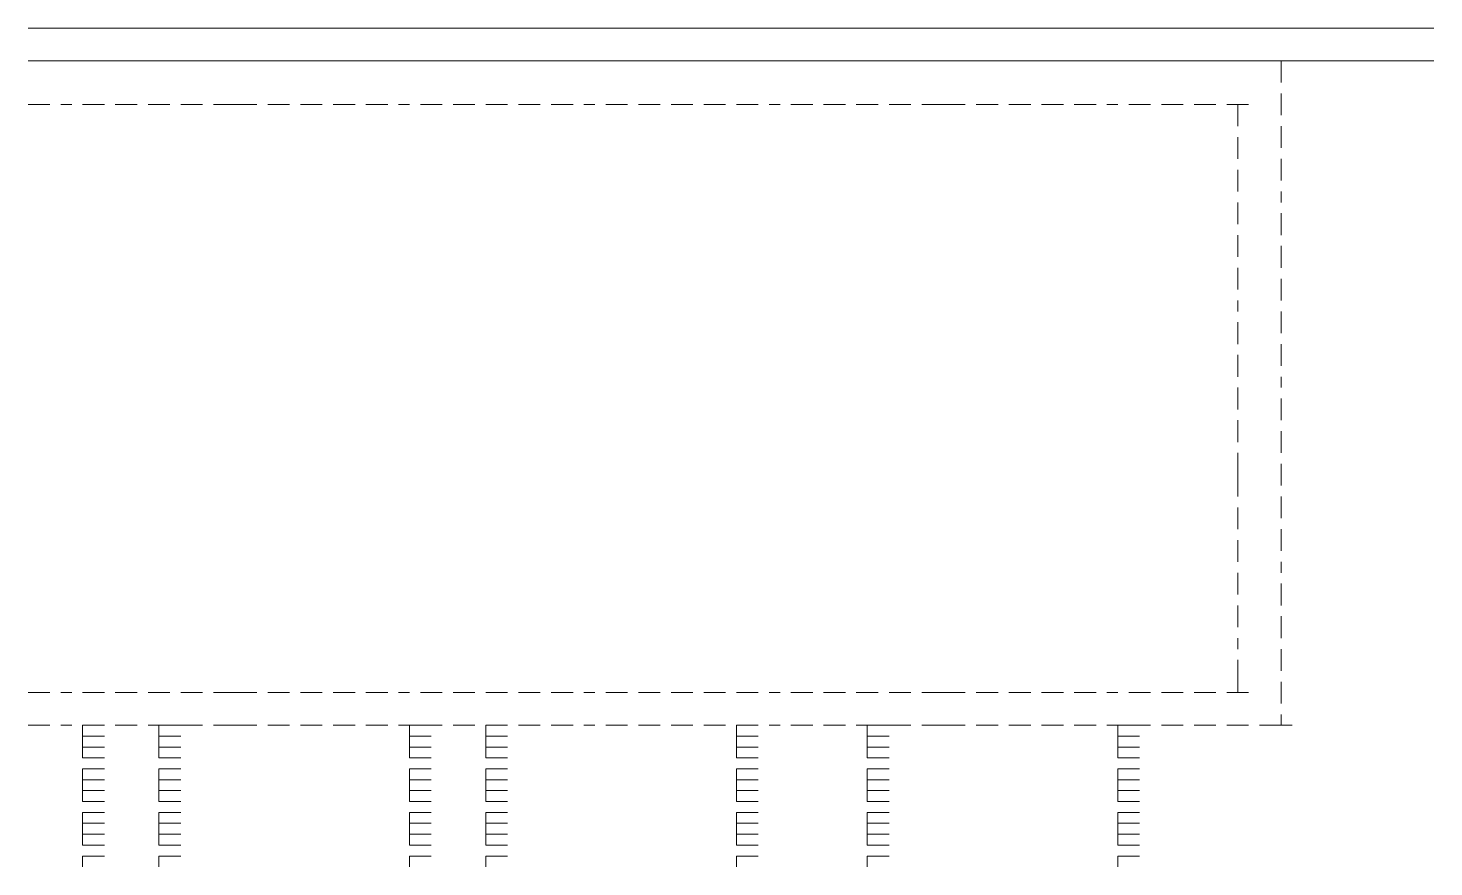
# Model space of a CAD drawing. Header units: inches. Extents: x 0.2 to 10.8, y 0.5 to 8.
# Drawn here: x 9.1733 to 9.3883, y 4.9983 to 5.1267 of the extents above; entities that cross this region are included whole.
import ezdxf

# ---------------------------------------------------------------- set-up
doc = ezdxf.new("R2010")
doc.units = ezdxf.units.IN
doc.header["$MEASUREMENT"] = 0
doc.layers.add('PDF_Geometry', color=7, linetype='Continuous')

msp = doc.modelspace()

# ---------------------------------------------------------------- linework, layer by layer
at = {"layer": 'PDF_Geometry', "lineweight": 13}
for points in [[(9.17333, 5.12667), (9.175, 5.12667)], [(9.17333, 5.12667), (9.175, 5.12667)], [(9.17667, 5.12667), (9.175, 5.12667)], [(9.175, 5.12667), (9.17667, 5.12667)], [(9.17833, 5.12667), (9.17667, 5.12667)], [(9.17667, 5.12667), (9.17833, 5.12667)], [(9.18, 5.12667), (9.17833, 5.12667)], [(9.17833, 5.12667), (9.18, 5.12667)], [(9.18, 5.12667), (9.18167, 5.12667)], [(9.18333, 5.12667), (9.18167, 5.12667)], [(9.18167, 5.12667), (9.18333, 5.12667)], [(9.185, 5.12667), (9.18333, 5.12667)], [(9.18333, 5.12667), (9.185, 5.12667)], [(9.18667, 5.12667), (9.185, 5.12667)], [(9.185, 5.12667), (9.18667, 5.12667)], [(9.18667, 5.12667), (9.18833, 5.12667)], [(9.19, 5.12667), (9.18833, 5.12667)], [(9.18833, 5.12667), (9.19, 5.12667)], [(9.19167, 5.12667), (9.19, 5.12667)], [(9.19, 5.12667), (9.19167, 5.12667)], [(9.19333, 5.12667), (9.19167, 5.12667)], [(9.19167, 5.12667), (9.19333, 5.12667)], [(9.19333, 5.12667), (9.195, 5.12667)], [(9.19667, 5.12667), (9.195, 5.12667)], [(9.195, 5.12667), (9.19667, 5.12667)], [(9.19833, 5.12667), (9.19667, 5.12667)], [(9.19667, 5.12667), (9.19833, 5.12667)], [(9.2, 5.12667), (9.19833, 5.12667)], [(9.19833, 5.12667), (9.2, 5.12667)], [(9.20167, 5.12667), (9.2, 5.12667)], [(9.2, 5.12667), (9.20167, 5.12667)], [(9.20167, 5.12667), (9.20333, 5.12667)], [(9.205, 5.12667), (9.20333, 5.12667)], [(9.20333, 5.12667), (9.205, 5.12667)], [(9.20667, 5.12667), (9.205, 5.12667)], [(9.205, 5.12667), (9.20667, 5.12667)], [(9.20833, 5.12667), (9.20667, 5.12667)], [(9.20667, 5.12667), (9.20833, 5.12667)], [(9.20833, 5.12667), (9.21, 5.12667)], [(9.21167, 5.12667), (9.21, 5.12667)], [(9.21, 5.12667), (9.21167, 5.12667)], [(9.21333, 5.12667), (9.21167, 5.12667)], [(9.21167, 5.12667), (9.21333, 5.12667)], [(9.215, 5.12667), (9.21333, 5.12667)], [(9.21333, 5.12667), (9.215, 5.12667)], [(9.215, 5.12667), (9.21667, 5.12667)], [(9.21833, 5.12667), (9.21667, 5.12667)], [(9.21667, 5.12667), (9.21833, 5.12667)], [(9.22, 5.12667), (9.21833, 5.12667)], [(9.21833, 5.12667), (9.22, 5.12667)], [(9.22167, 5.12667), (9.22, 5.12667)], [(9.22, 5.12667), (9.22167, 5.12667)], [(9.22167, 5.12667), (9.22333, 5.12667)], [(9.225, 5.12667), (9.22333, 5.12667)], [(9.22333, 5.12667), (9.225, 5.12667)], [(9.22667, 5.12667), (9.225, 5.12667)], [(9.225, 5.12667), (9.22667, 5.12667)], [(9.22833, 5.12667), (9.22667, 5.12667)], [(9.22667, 5.12667), (9.22833, 5.12667)], [(9.23, 5.12667), (9.22833, 5.12667)], [(9.22833, 5.12667), (9.23, 5.12667)], [(9.23, 5.12667), (9.23167, 5.12667)], [(9.23167, 5.12667), (9.23333, 5.12667)], [(9.23167, 5.12667), (9.23333, 5.12667)], [(9.235, 5.12667), (9.23333, 5.12667)], [(9.23333, 5.12667), (9.235, 5.12667)], [(9.23667, 5.12667), (9.235, 5.12667)], [(9.235, 5.12667), (9.23667, 5.12667)], [(9.23667, 5.12667), (9.23833, 5.12667)], [(9.23833, 5.12667), (9.24, 5.12667)], [(9.23833, 5.12667), (9.24, 5.12667)], [(9.24167, 5.12667), (9.24, 5.12667)], [(9.24, 5.12667), (9.24167, 5.12667)], [(9.24333, 5.12667), (9.24167, 5.12667)], [(9.24167, 5.12667), (9.24333, 5.12667)], [(9.24333, 5.12667), (9.245, 5.12667)], [(9.24667, 5.12667), (9.245, 5.12667)], [(9.245, 5.12667), (9.24667, 5.12667)], [(9.24833, 5.12667), (9.24667, 5.12667)], [(9.24667, 5.12667), (9.24833, 5.12667)], [(9.25, 5.12667), (9.24833, 5.12667)], [(9.24833, 5.12667), (9.25, 5.12667)], [(9.25, 5.12667), (9.25167, 5.12667)], [(9.25167, 5.12667), (9.25333, 5.12667)], [(9.25167, 5.12667), (9.25333, 5.12667)], [(9.255, 5.12667), (9.25333, 5.12667)], [(9.25333, 5.12667), (9.255, 5.12667)], [(9.25667, 5.12667), (9.255, 5.12667)], [(9.255, 5.12667), (9.25667, 5.12667)], [(9.25833, 5.12667), (9.25667, 5.12667)], [(9.25667, 5.12667), (9.25833, 5.12667)], [(9.25833, 5.12667), (9.26, 5.12667)], [(9.26, 5.12667), (9.26167, 5.12667)], [(9.26, 5.12667), (9.26167, 5.12667)], [(9.26333, 5.12667), (9.26167, 5.12667)], [(9.26167, 5.12667), (9.26333, 5.12667)], [(9.265, 5.12667), (9.26333, 5.12667)], [(9.26333, 5.12667), (9.265, 5.12667)], [(9.265, 5.12667), (9.26667, 5.12667)], [(9.26667, 5.12667), (9.26833, 5.12667)], [(9.26667, 5.12667), (9.26833, 5.12667)], [(9.27, 5.12667), (9.26833, 5.12667)], [(9.26833, 5.12667), (9.27, 5.12667)], [(9.27167, 5.12667), (9.27, 5.12667)], [(9.27, 5.12667), (9.27167, 5.12667)], [(9.27167, 5.12667), (9.27333, 5.12667)], [(9.27333, 5.12667), (9.275, 5.12667)], [(9.27333, 5.12667), (9.275, 5.12667)], [(9.27667, 5.12667), (9.275, 5.12667)], [(9.275, 5.12667), (9.27667, 5.12667)], [(9.27833, 5.12667), (9.27667, 5.12667)], [(9.27667, 5.12667), (9.27833, 5.12667)], [(9.27833, 5.12667), (9.28, 5.12667)], [(9.28, 5.12667), (9.28167, 5.12667)], [(9.28, 5.12667), (9.28167, 5.12667)], [(9.28167, 5.12667), (9.28333, 5.12667)], [(9.28167, 5.12667), (9.28333, 5.12667)], [(9.285, 5.12667), (9.28333, 5.12667)], [(9.28333, 5.12667), (9.285, 5.12667)], [(9.28667, 5.12667), (9.285, 5.12667)], [(9.285, 5.12667), (9.28667, 5.12667)], [(9.28833, 5.12667), (9.28667, 5.12667)], [(9.28667, 5.12667), (9.28833, 5.12667)], [(9.28833, 5.12667), (9.29, 5.12667)], [(9.29167, 5.12667), (9.29, 5.12667)], [(9.29, 5.12667), (9.29167, 5.12667)], [(9.29333, 5.12667), (9.29167, 5.12667)], [(9.29167, 5.12667), (9.29333, 5.12667)], [(9.295, 5.12667), (9.29333, 5.12667)], [(9.29333, 5.12667), (9.295, 5.12667)], [(9.295, 5.12667), (9.29667, 5.12667)], [(9.29833, 5.12667), (9.29667, 5.12667)], [(9.29667, 5.12667), (9.29833, 5.12667)], [(9.3, 5.12667), (9.29833, 5.12667)], [(9.29833, 5.12667), (9.3, 5.12667)], [(9.30167, 5.12667), (9.3, 5.12667)], [(9.3, 5.12667), (9.30167, 5.12667)], [(9.30167, 5.12667), (9.30333, 5.12667)], [(9.305, 5.12667), (9.30333, 5.12667)], [(9.30333, 5.12667), (9.305, 5.12667)], [(9.30667, 5.12667), (9.305, 5.12667)], [(9.305, 5.12667), (9.30667, 5.12667)], [(9.30833, 5.12667), (9.30667, 5.12667)], [(9.30667, 5.12667), (9.30833, 5.12667)], [(9.30833, 5.12667), (9.31, 5.12667)], [(9.31, 5.12667), (9.31167, 5.12667)], [(9.31, 5.12667), (9.31167, 5.12667)], [(9.31333, 5.12667), (9.31167, 5.12667)], [(9.31167, 5.12667), (9.31333, 5.12667)], [(9.315, 5.12667), (9.31333, 5.12667)], [(9.31333, 5.12667), (9.315, 5.12667)], [(9.31667, 5.12667), (9.315, 5.12667)], [(9.315, 5.12667), (9.31667, 5.12667)], [(9.31667, 5.12667), (9.31833, 5.12667)], [(9.32, 5.12667), (9.31833, 5.12667)], [(9.31833, 5.12667), (9.32, 5.12667)], [(9.32167, 5.12667), (9.32, 5.12667)], [(9.32, 5.12667), (9.32167, 5.12667)], [(9.32333, 5.12667), (9.32167, 5.12667)], [(9.32167, 5.12667), (9.32333, 5.12667)], [(9.32333, 5.12667), (9.325, 5.12667)], [(9.32667, 5.12667), (9.325, 5.12667)], [(9.325, 5.12667), (9.32667, 5.12667)], [(9.32833, 5.12667), (9.32667, 5.12667)], [(9.32667, 5.12667), (9.32833, 5.12667)], [(9.33, 5.12667), (9.32833, 5.12667)], [(9.32833, 5.12667), (9.33, 5.12667)], [(9.33, 5.12667), (9.33167, 5.12667)], [(9.33333, 5.12667), (9.33167, 5.12667)], [(9.33167, 5.12667), (9.33333, 5.12667)], [(9.335, 5.12667), (9.33333, 5.12667)], [(9.33333, 5.12667), (9.335, 5.12667)], [(9.33667, 5.12667), (9.335, 5.12667)], [(9.335, 5.12667), (9.33667, 5.12667)], [(9.33833, 5.12667), (9.33667, 5.12667)], [(9.33667, 5.12667), (9.33833, 5.12667)], [(9.33833, 5.12667), (9.34, 5.12667)], [(9.34, 5.12667), (9.34167, 5.12667)], [(9.34, 5.12667), (9.34167, 5.12667)], [(9.34333, 5.12667), (9.34167, 5.12667)], [(9.34167, 5.12667), (9.34333, 5.12667)], [(9.345, 5.12667), (9.34333, 5.12667)], [(9.34333, 5.12667), (9.345, 5.12667)], [(9.345, 5.12667), (9.34667, 5.12667)], [(9.34667, 5.12667), (9.34833, 5.12667)], [(9.34667, 5.12667), (9.34833, 5.12667)], [(9.35, 5.12667), (9.34833, 5.12667)], [(9.34833, 5.12667), (9.35, 5.12667)], [(9.35167, 5.12667), (9.35, 5.12667)], [(9.35, 5.12667), (9.35167, 5.12667)], [(9.35167, 5.12667), (9.35333, 5.12667)], [(9.35333, 5.12667), (9.355, 5.12667)], [(9.35333, 5.12667), (9.355, 5.12667)], [(9.35667, 5.12667), (9.355, 5.12667)], [(9.355, 5.12667), (9.35667, 5.12667)], [(9.35833, 5.12667), (9.35667, 5.12667)], [(9.35667, 5.12667), (9.35833, 5.12667)], [(9.35833, 5.12667), (9.36, 5.12667)], [(9.36, 5.12667), (9.36167, 5.12667)], [(9.36, 5.12667), (9.36167, 5.12667)], [(9.36333, 5.12667), (9.36167, 5.12667)], [(9.36167, 5.12667), (9.36333, 5.12667)], [(9.365, 5.12667), (9.36333, 5.12667)], [(9.36333, 5.12667), (9.365, 5.12667)], [(9.36667, 5.12667), (9.365, 5.12667)], [(9.365, 5.12667), (9.36667, 5.12667)], [(9.36833, 5.12667), (9.36667, 5.12667)], [(9.36667, 5.12667), (9.36833, 5.12667)], [(9.36833, 5.12667), (9.37, 5.12667)], [(9.37167, 5.12667), (9.37, 5.12667)], [(9.37, 5.12667), (9.37167, 5.12667)], [(9.37333, 5.12667), (9.37167, 5.12667)], [(9.37167, 5.12667), (9.37333, 5.12667)], [(9.375, 5.12667), (9.37333, 5.12667)], [(9.37333, 5.12667), (9.375, 5.12667)], [(9.375, 5.12667), (9.37667, 5.12667)], [(9.37833, 5.12667), (9.37667, 5.12667)], [(9.37667, 5.12667), (9.37833, 5.12667)], [(9.38, 5.12667), (9.37833, 5.12667)], [(9.37833, 5.12667), (9.38, 5.12667)], [(9.38167, 5.12667), (9.38, 5.12667)], [(9.38, 5.12667), (9.38167, 5.12667)], [(9.38167, 5.12667), (9.38333, 5.12667)], [(9.385, 5.12667), (9.38333, 5.12667)], [(9.38333, 5.12667), (9.385, 5.12667)], [(9.38667, 5.12667), (9.385, 5.12667)], [(9.385, 5.12667), (9.38667, 5.12667)], [(9.38667, 5.12667), (9.38833, 5.12667)], [(9.17333, 5.12167), (9.17667, 5.12167)], [(9.17333, 5.12167), (9.175, 5.12167)], [(9.17333, 5.12167), (9.175, 5.12167)], [(9.17667, 5.12167), (9.175, 5.12167)], [(9.175, 5.12167), (9.17667, 5.12167)], [(9.17833, 5.12167), (9.17667, 5.12167)], [(9.17667, 5.12167), (9.17833, 5.12167)], [(9.17833, 5.12167), (9.18, 5.12167)], [(9.18, 5.12167), (9.17833, 5.12167)], [(9.17833, 5.12167), (9.18, 5.12167)], [(9.18, 5.12167), (9.18167, 5.12167)], [(9.18167, 5.12167), (9.185, 5.12167)], [(9.18333, 5.12167), (9.18167, 5.12167)], [(9.18167, 5.12167), (9.18333, 5.12167)], [(9.185, 5.12167), (9.18333, 5.12167)], [(9.18333, 5.12167), (9.185, 5.12167)], [(9.18667, 5.12167), (9.185, 5.12167)], [(9.185, 5.12167), (9.18667, 5.12167)], [(9.18667, 5.12167), (9.19, 5.12167)], [(9.18667, 5.12167), (9.18833, 5.12167)], [(9.19, 5.12167), (9.18833, 5.12167)], [(9.18833, 5.12167), (9.19, 5.12167)], [(9.19167, 5.12167), (9.19, 5.12167)], [(9.19, 5.12167), (9.19167, 5.12167)], [(9.19167, 5.12167), (9.195, 5.12167)], [(9.19333, 5.12167), (9.19167, 5.12167)], [(9.19167, 5.12167), (9.19333, 5.12167)], [(9.19333, 5.12167), (9.195, 5.12167)], [(9.19667, 5.12167), (9.195, 5.12167)], [(9.195, 5.12167), (9.19667, 5.12167)], [(9.19667, 5.12167), (9.2, 5.12167)], [(9.19833, 5.12167), (9.19667, 5.12167)], [(9.19667, 5.12167), (9.19833, 5.12167)], [(9.2, 5.12167), (9.19833, 5.12167)], [(9.19833, 5.12167), (9.2, 5.12167)], [(9.20167, 5.12167), (9.2, 5.12167)], [(9.2, 5.12167), (9.20167, 5.12167)], [(9.20167, 5.12167), (9.205, 5.12167)], [(9.20167, 5.12167), (9.20333, 5.12167)], [(9.205, 5.12167), (9.20333, 5.12167)], [(9.20333, 5.12167), (9.205, 5.12167)], [(9.205, 5.12167), (9.20833, 5.12167)], [(9.20667, 5.12167), (9.205, 5.12167)], [(9.205, 5.12167), (9.20667, 5.12167)], [(9.20833, 5.12167), (9.20667, 5.12167)], [(9.20667, 5.12167), (9.20833, 5.12167)], [(9.20833, 5.12167), (9.21, 5.12167)], [(9.21, 5.12167), (9.21333, 5.12167)], [(9.21167, 5.12167), (9.21, 5.12167)], [(9.21, 5.12167), (9.21167, 5.12167)], [(9.21333, 5.12167), (9.21167, 5.12167)], [(9.21167, 5.12167), (9.21333, 5.12167)], [(9.215, 5.12167), (9.21333, 5.12167)], [(9.21333, 5.12167), (9.215, 5.12167)], [(9.215, 5.12167), (9.21833, 5.12167)], [(9.215, 5.12167), (9.21667, 5.12167)], [(9.21833, 5.12167), (9.21667, 5.12167)], [(9.21667, 5.12167), (9.21833, 5.12167)], [(9.22, 5.12167), (9.21833, 5.12167)], [(9.21833, 5.12167), (9.22, 5.12167)], [(9.22, 5.12167), (9.22333, 5.12167)], [(9.22167, 5.12167), (9.22, 5.12167)], [(9.22, 5.12167), (9.22167, 5.12167)], [(9.22167, 5.12167), (9.22333, 5.12167)], [(9.225, 5.12167), (9.22333, 5.12167)], [(9.22333, 5.12167), (9.225, 5.12167)], [(9.225, 5.12167), (9.22833, 5.12167)], [(9.22667, 5.12167), (9.225, 5.12167)], [(9.225, 5.12167), (9.22667, 5.12167)], [(9.22833, 5.12167), (9.22667, 5.12167)], [(9.22667, 5.12167), (9.22833, 5.12167)], [(9.23, 5.12167), (9.22833, 5.12167)], [(9.22833, 5.12167), (9.23, 5.12167)], [(9.23, 5.12167), (9.23167, 5.12167)], [(9.23, 5.12167), (9.23167, 5.12167)], [(9.23167, 5.12167), (9.23333, 5.12167)], [(9.23167, 5.12167), (9.23333, 5.12167)], [(9.23333, 5.12167), (9.23667, 5.12167)], [(9.235, 5.12167), (9.23333, 5.12167)], [(9.23333, 5.12167), (9.235, 5.12167)], [(9.23667, 5.12167), (9.235, 5.12167)], [(9.235, 5.12167), (9.23667, 5.12167)], [(9.23667, 5.12167), (9.23833, 5.12167)], [(9.23833, 5.12167), (9.24167, 5.12167)], [(9.23833, 5.12167), (9.24, 5.12167)], [(9.23833, 5.12167), (9.24, 5.12167)], [(9.24167, 5.12167), (9.24, 5.12167)], [(9.24, 5.12167), (9.24167, 5.12167)], [(9.24333, 5.12167), (9.24167, 5.12167)], [(9.24167, 5.12167), (9.24333, 5.12167)], [(9.24333, 5.12167), (9.24667, 5.12167)], [(9.24333, 5.12167), (9.245, 5.12167)], [(9.24667, 5.12167), (9.245, 5.12167)], [(9.245, 5.12167), (9.24667, 5.12167)], [(9.24833, 5.12167), (9.24667, 5.12167)], [(9.24667, 5.12167), (9.24833, 5.12167)], [(9.24833, 5.12167), (9.25167, 5.12167)], [(9.25, 5.12167), (9.24833, 5.12167)], [(9.24833, 5.12167), (9.25, 5.12167)], [(9.25, 5.12167), (9.25167, 5.12167)], [(9.25167, 5.12167), (9.25333, 5.12167)], [(9.25167, 5.12167), (9.25333, 5.12167)], [(9.25333, 5.12167), (9.25667, 5.12167)], [(9.255, 5.12167), (9.25333, 5.12167)], [(9.25333, 5.12167), (9.255, 5.12167)], [(9.25667, 5.12167), (9.255, 5.12167)], [(9.255, 5.12167), (9.25667, 5.12167)], [(9.25833, 5.12167), (9.25667, 5.12167)], [(9.25667, 5.12167), (9.25833, 5.12167)], [(9.25833, 5.12167), (9.26, 5.12167)], [(9.25833, 5.12167), (9.26, 5.12167)], [(9.26, 5.12167), (9.26167, 5.12167)], [(9.26, 5.12167), (9.26167, 5.12167)], [(9.26167, 5.12167), (9.265, 5.12167)], [(9.26333, 5.12167), (9.26167, 5.12167)], [(9.26167, 5.12167), (9.26333, 5.12167)], [(9.265, 5.12167), (9.26333, 5.12167)], [(9.26333, 5.12167), (9.265, 5.12167)], [(9.265, 5.12167), (9.26667, 5.12167)], [(9.26667, 5.12167), (9.27, 5.12167)], [(9.26667, 5.12167), (9.26833, 5.12167)], [(9.26667, 5.12167), (9.26833, 5.12167)], [(9.27, 5.12167), (9.26833, 5.12167)], [(9.26833, 5.12167), (9.27, 5.12167)], [(9.27167, 5.12167), (9.27, 5.12167)], [(9.27, 5.12167), (9.27167, 5.12167)], [(9.27167, 5.12167), (9.275, 5.12167)], [(9.27167, 5.12167), (9.27333, 5.12167)], [(9.27333, 5.12167), (9.275, 5.12167)], [(9.27333, 5.12167), (9.275, 5.12167)], [(9.27667, 5.12167), (9.275, 5.12167)], [(9.275, 5.12167), (9.27667, 5.12167)], [(9.27667, 5.12167), (9.28, 5.12167)], [(9.27833, 5.12167), (9.27667, 5.12167)], [(9.27667, 5.12167), (9.27833, 5.12167)], [(9.27833, 5.12167), (9.28, 5.12167)], [(9.28, 5.12167), (9.28167, 5.12167)], [(9.28, 5.12167), (9.28167, 5.12167)], [(9.28167, 5.12167), (9.285, 5.12167)], [(9.28167, 5.12167), (9.28333, 5.12167)], [(9.28167, 5.12167), (9.28333, 5.12167)], [(9.285, 5.12167), (9.28333, 5.12167)], [(9.28333, 5.12167), (9.285, 5.12167)], [(9.28667, 5.12167), (9.285, 5.12167)], [(9.285, 5.12167), (9.28667, 5.12167)], [(9.28667, 5.12167), (9.28833, 5.12167)], [(9.28833, 5.12167), (9.28667, 5.12167)], [(9.28667, 5.12167), (9.28833, 5.12167)], [(9.28833, 5.12167), (9.29, 5.12167)], [(9.29, 5.12167), (9.29333, 5.12167)], [(9.29167, 5.12167), (9.29, 5.12167)], [(9.29, 5.12167), (9.29167, 5.12167)], [(9.29333, 5.12167), (9.29167, 5.12167)], [(9.29167, 5.12167), (9.29333, 5.12167)], [(9.295, 5.12167), (9.29333, 5.12167)], [(9.29333, 5.12167), (9.295, 5.12167)], [(9.295, 5.12167), (9.29833, 5.12167)], [(9.295, 5.12167), (9.29667, 5.12167)], [(9.29833, 5.12167), (9.29667, 5.12167)], [(9.29667, 5.12167), (9.29833, 5.12167)], [(9.3, 5.12167), (9.29833, 5.12167)], [(9.29833, 5.12167), (9.3, 5.12167)], [(9.3, 5.12167), (9.30333, 5.12167)], [(9.30167, 5.12167), (9.3, 5.12167)], [(9.3, 5.12167), (9.30167, 5.12167)], [(9.30167, 5.12167), (9.30333, 5.12167)], [(9.305, 5.12167), (9.30333, 5.12167)], [(9.30333, 5.12167), (9.305, 5.12167)], [(9.305, 5.12167), (9.30833, 5.12167)], [(9.30667, 5.12167), (9.305, 5.12167)], [(9.305, 5.12167), (9.30667, 5.12167)], [(9.30833, 5.12167), (9.30667, 5.12167)], [(9.30667, 5.12167), (9.30833, 5.12167)], [(9.30833, 5.12167), (9.31, 5.12167)], [(9.31, 5.12167), (9.31333, 5.12167)], [(9.31, 5.12167), (9.31167, 5.12167)], [(9.31, 5.12167), (9.31167, 5.12167)], [(9.31333, 5.12167), (9.31167, 5.12167)], [(9.31167, 5.12167), (9.31333, 5.12167)], [(9.31333, 5.12167), (9.31667, 5.12167)], [(9.315, 5.12167), (9.31333, 5.12167)], [(9.31333, 5.12167), (9.315, 5.12167)], [(9.31667, 5.12167), (9.315, 5.12167)], [(9.315, 5.12167), (9.31667, 5.12167)], [(9.31667, 5.12167), (9.31833, 5.12167)], [(9.31833, 5.12167), (9.32167, 5.12167)], [(9.32, 5.12167), (9.31833, 5.12167)], [(9.31833, 5.12167), (9.32, 5.12167)], [(9.32167, 5.12167), (9.32, 5.12167)], [(9.32, 5.12167), (9.32167, 5.12167)], [(9.32333, 5.12167), (9.32167, 5.12167)], [(9.32167, 5.12167), (9.32333, 5.12167)], [(9.32333, 5.12167), (9.32667, 5.12167)], [(9.32333, 5.12167), (9.325, 5.12167)], [(9.32667, 5.12167), (9.325, 5.12167)], [(9.325, 5.12167), (9.32667, 5.12167)], [(9.32833, 5.12167), (9.32667, 5.12167)], [(9.32667, 5.12167), (9.32833, 5.12167)], [(9.32833, 5.12167), (9.33167, 5.12167)], [(9.33, 5.12167), (9.32833, 5.12167)], [(9.32833, 5.12167), (9.33, 5.12167)], [(9.33, 5.12167), (9.33167, 5.12167)], [(9.33333, 5.12167), (9.33167, 5.12167)], [(9.33167, 5.12167), (9.33333, 5.12167)], [(9.33333, 5.12167), (9.33667, 5.12167)], [(9.335, 5.12167), (9.33333, 5.12167)], [(9.33333, 5.12167), (9.335, 5.12167)], [(9.33667, 5.12167), (9.335, 5.12167)], [(9.335, 5.12167), (9.33667, 5.12167)], [(9.33833, 5.12167), (9.33667, 5.12167)], [(9.33667, 5.12167), (9.33833, 5.12167)], [(9.33833, 5.12167), (9.34, 5.12167)], [(9.33833, 5.12167), (9.34, 5.12167)], [(9.34, 5.12167), (9.34167, 5.12167)], [(9.34, 5.12167), (9.34167, 5.12167)], [(9.34167, 5.12167), (9.345, 5.12167)], [(9.34333, 5.12167), (9.34167, 5.12167)], [(9.34167, 5.12167), (9.34333, 5.12167)], [(9.345, 5.12167), (9.34333, 5.12167)], [(9.34333, 5.12167), (9.345, 5.12167)], [(9.345, 5.12167), (9.34667, 5.12167)], [(9.34667, 5.12167), (9.35, 5.12167)], [(9.34667, 5.12167), (9.34833, 5.12167)], [(9.34667, 5.12167), (9.34833, 5.12167)], [(9.35, 5.12167), (9.34833, 5.12167)], [(9.34833, 5.12167), (9.35, 5.12167)], [(9.35167, 5.12167), (9.35, 5.12167)], [(9.35, 5.12167), (9.35167, 5.12167)], [(9.35167, 5.12167), (9.355, 5.12167)], [(9.35167, 5.12167), (9.35333, 5.12167)], [(9.35333, 5.12167), (9.355, 5.12167)], [(9.35333, 5.12167), (9.355, 5.12167)], [(9.35667, 5.12167), (9.355, 5.12167)], [(9.355, 5.12167), (9.35667, 5.12167)], [(9.35667, 5.12167), (9.36, 5.12167)], [(9.35833, 5.12167), (9.35667, 5.12167)], [(9.35667, 5.12167), (9.35833, 5.12167)], [(9.35833, 5.12167), (9.36, 5.12167)], [(9.36, 5.12167), (9.36167, 5.12167)], [(9.36, 5.12167), (9.36167, 5.12167)], [(9.36167, 5.12167), (9.365, 5.12167)], [(9.36333, 5.12167), (9.36167, 5.12167)], [(9.36167, 5.12167), (9.36333, 5.12167)], [(9.365, 5.12167), (9.36333, 5.12167)], [(9.36333, 5.12167), (9.365, 5.12167)], [(9.365, 5.12167), (9.365, 5.11833)], [(9.365, 5.12167), (9.36667, 5.12167)], [(9.36667, 5.12167), (9.365, 5.12167)], [(9.365, 5.12167), (9.36667, 5.12167)], [(9.36833, 5.12167), (9.36667, 5.12167)], [(9.36667, 5.12167), (9.36833, 5.12167)], [(9.36833, 5.12167), (9.37, 5.12167)], [(9.37167, 5.12167), (9.37, 5.12167)], [(9.37, 5.12167), (9.37167, 5.12167)], [(9.37333, 5.12167), (9.37167, 5.12167)], [(9.37167, 5.12167), (9.37333, 5.12167)], [(9.375, 5.12167), (9.37333, 5.12167)], [(9.37333, 5.12167), (9.375, 5.12167)], [(9.375, 5.12167), (9.37667, 5.12167)], [(9.37833, 5.12167), (9.37667, 5.12167)], [(9.37667, 5.12167), (9.37833, 5.12167)], [(9.38, 5.12167), (9.37833, 5.12167)], [(9.37833, 5.12167), (9.38, 5.12167)], [(9.38167, 5.12167), (9.38, 5.12167)], [(9.38, 5.12167), (9.38167, 5.12167)], [(9.38167, 5.12167), (9.38333, 5.12167)], [(9.385, 5.12167), (9.38333, 5.12167)], [(9.38333, 5.12167), (9.385, 5.12167)], [(9.38667, 5.12167), (9.385, 5.12167)], [(9.385, 5.12167), (9.38667, 5.12167)], [(9.38667, 5.12167), (9.38833, 5.12167)], [(9.17333, 5.115), (9.17667, 5.115)], [(9.17833, 5.115), (9.18, 5.115)], [(9.18167, 5.115), (9.185, 5.115)], [(9.18667, 5.115), (9.19, 5.115)], [(9.19167, 5.115), (9.195, 5.115)], [(9.19667, 5.115), (9.2, 5.115)], [(9.20167, 5.115), (9.205, 5.115)], [(9.205, 5.115), (9.20833, 5.115)], [(9.21, 5.115), (9.21333, 5.115)], [(9.215, 5.115), (9.21833, 5.115)], [(9.22, 5.115), (9.22333, 5.115)], [(9.225, 5.115), (9.22833, 5.115)], [(9.23, 5.115), (9.23167, 5.115)], [(9.23333, 5.115), (9.23667, 5.115)], [(9.23833, 5.115), (9.24167, 5.115)], [(9.24333, 5.115), (9.24667, 5.115)], [(9.24833, 5.115), (9.25167, 5.115)], [(9.25333, 5.115), (9.25667, 5.115)], [(9.25833, 5.115), (9.26, 5.115)], [(9.26167, 5.115), (9.265, 5.115)], [(9.26667, 5.115), (9.27, 5.115)], [(9.27167, 5.115), (9.275, 5.115)], [(9.27667, 5.115), (9.28, 5.115)], [(9.28167, 5.115), (9.285, 5.115)], [(9.28667, 5.115), (9.28833, 5.115)], [(9.29, 5.115), (9.29333, 5.115)], [(9.295, 5.115), (9.29833, 5.115)], [(9.3, 5.115), (9.30333, 5.115)], [(9.305, 5.115), (9.30833, 5.115)], [(9.31, 5.115), (9.31333, 5.115)], [(9.31333, 5.115), (9.31667, 5.115)], [(9.31833, 5.115), (9.32167, 5.115)], [(9.32333, 5.115), (9.32667, 5.115)], [(9.32833, 5.115), (9.33167, 5.115)], [(9.33333, 5.115), (9.33667, 5.115)], [(9.33833, 5.115), (9.34, 5.115)], [(9.34167, 5.115), (9.345, 5.115)], [(9.34667, 5.115), (9.35, 5.115)], [(9.35167, 5.115), (9.355, 5.115)], [(9.35667, 5.115), (9.35833, 5.115)], [(9.35833, 5.115), (9.35833, 5.11167)], [(9.35833, 5.115), (9.36, 5.115)], [(9.365, 5.11667), (9.365, 5.11333)], [(9.365, 5.11167), (9.365, 5.10833)], [(9.35833, 5.11), (9.35833, 5.10667)], [(9.365, 5.10667), (9.365, 5.10333)], [(9.35833, 5.105), (9.35833, 5.10167)], [(9.35833, 5.1), (9.35833, 5.09667)], [(9.365, 5.10167), (9.365, 5.1)], [(9.365, 5.09833), (9.365, 5.095)], [(9.35833, 5.095), (9.35833, 5.09167)], [(9.365, 5.09333), (9.365, 5.09)], [(9.35833, 5.09), (9.35833, 5.08667)], [(9.365, 5.08833), (9.365, 5.085)], [(9.35833, 5.085), (9.35833, 5.08333)], [(9.365, 5.08333), (9.365, 5.08)], [(9.35833, 5.08167), (9.35833, 5.07833)], [(9.365, 5.07833), (9.365, 5.075)], [(9.35833, 5.07667), (9.35833, 5.07333)], [(9.365, 5.07333), (9.365, 5.07167)], [(9.35833, 5.07167), (9.35833, 5.06833)], [(9.365, 5.07), (9.365, 5.06667)], [(9.35833, 5.06667), (9.35833, 5.06333)], [(9.365, 5.065), (9.365, 5.06167)], [(9.35833, 5.06167), (9.35833, 5.05833)], [(9.365, 5.06), (9.365, 5.05667)], [(9.35833, 5.05833), (9.35833, 5.055)], [(9.365, 5.055), (9.365, 5.05167)], [(9.35833, 5.05333), (9.35833, 5.05)], [(9.35833, 5.04833), (9.35833, 5.045)], [(9.365, 5.05), (9.365, 5.04667)], [(9.365, 5.045), (9.365, 5.04333)], [(9.35833, 5.04333), (9.35833, 5.04)], [(9.365, 5.04167), (9.365, 5.03833)], [(9.35833, 5.03833), (9.35833, 5.035)], [(9.365, 5.03667), (9.365, 5.03333)], [(9.35833, 5.03333), (9.35833, 5.03167)], [(9.365, 5.03167), (9.365, 5.02833)], [(9.35833, 5.03), (9.35833, 5.025)], [(9.17667, 5.025), (9.17333, 5.025)], [(9.18, 5.025), (9.17833, 5.025)], [(9.185, 5.025), (9.18167, 5.025)], [(9.19, 5.025), (9.18667, 5.025)], [(9.195, 5.025), (9.19167, 5.025)], [(9.2, 5.025), (9.19667, 5.025)], [(9.205, 5.025), (9.20167, 5.025)], [(9.20833, 5.025), (9.205, 5.025)], [(9.21333, 5.025), (9.21, 5.025)], [(9.21833, 5.025), (9.215, 5.025)], [(9.22333, 5.025), (9.22, 5.025)], [(9.22833, 5.025), (9.225, 5.025)], [(9.23167, 5.025), (9.23, 5.025)], [(9.23667, 5.025), (9.23333, 5.025)], [(9.24167, 5.025), (9.23833, 5.025)], [(9.24667, 5.025), (9.24333, 5.025)], [(9.25167, 5.025), (9.24833, 5.025)], [(9.25667, 5.025), (9.25333, 5.025)], [(9.26, 5.025), (9.25833, 5.025)], [(9.265, 5.025), (9.26167, 5.025)], [(9.27, 5.025), (9.26667, 5.025)], [(9.275, 5.025), (9.27167, 5.025)], [(9.28, 5.025), (9.27667, 5.025)], [(9.285, 5.025), (9.28167, 5.025)], [(9.28833, 5.025), (9.28667, 5.025)], [(9.29333, 5.025), (9.29, 5.025)], [(9.29833, 5.025), (9.295, 5.025)], [(9.30333, 5.025), (9.3, 5.025)], [(9.30833, 5.025), (9.305, 5.025)], [(9.31333, 5.025), (9.31, 5.025)], [(9.31667, 5.025), (9.31333, 5.025)], [(9.32167, 5.025), (9.31833, 5.025)], [(9.32667, 5.025), (9.32333, 5.025)], [(9.33167, 5.025), (9.32833, 5.025)], [(9.33667, 5.025), (9.33333, 5.025)], [(9.34, 5.025), (9.33833, 5.025)], [(9.345, 5.025), (9.34167, 5.025)], [(9.35, 5.025), (9.34667, 5.025)], [(9.355, 5.025), (9.35167, 5.025)], [(9.35833, 5.025), (9.35667, 5.025)], [(9.35833, 5.025), (9.36, 5.025)], [(9.365, 5.02667), (9.365, 5.02333)], [(9.365, 5.02167), (9.365, 5.02)], [(9.17667, 5.02), (9.17333, 5.02)], [(9.18, 5.02), (9.17833, 5.02)], [(9.185, 5.02), (9.18167, 5.02)], [(9.19, 5.02), (9.18667, 5.02)], [(9.195, 5.02), (9.19167, 5.02)], [(9.2, 5.02), (9.19667, 5.02)], [(9.205, 5.02), (9.20167, 5.02)], [(9.20833, 5.02), (9.205, 5.02)], [(9.21333, 5.02), (9.21, 5.02)], [(9.21833, 5.02), (9.215, 5.02)], [(9.22333, 5.02), (9.22, 5.02)], [(9.22833, 5.02), (9.225, 5.02)], [(9.23167, 5.02), (9.23, 5.02)], [(9.23667, 5.02), (9.23333, 5.02)], [(9.24167, 5.02), (9.23833, 5.02)], [(9.24667, 5.02), (9.24333, 5.02)], [(9.25167, 5.02), (9.24833, 5.02)], [(9.25667, 5.02), (9.25333, 5.02)], [(9.26, 5.02), (9.25833, 5.02)], [(9.265, 5.02), (9.26167, 5.02)], [(9.27, 5.02), (9.26667, 5.02)], [(9.275, 5.02), (9.27167, 5.02)], [(9.28, 5.02), (9.27667, 5.02)], [(9.285, 5.02), (9.28167, 5.02)], [(9.28833, 5.02), (9.28667, 5.02)], [(9.29333, 5.02), (9.29, 5.02)], [(9.29833, 5.02), (9.295, 5.02)], [(9.30333, 5.02), (9.3, 5.02)], [(9.30833, 5.02), (9.305, 5.02)], [(9.31333, 5.02), (9.31, 5.02)], [(9.31667, 5.02), (9.31333, 5.02)], [(9.32167, 5.02), (9.31833, 5.02)], [(9.32667, 5.02), (9.32333, 5.02)], [(9.33167, 5.02), (9.32833, 5.02)], [(9.33667, 5.02), (9.33333, 5.02)], [(9.34, 5.02), (9.33833, 5.02)], [(9.345, 5.02), (9.34167, 5.02)], [(9.35, 5.02), (9.34667, 5.02)], [(9.355, 5.02), (9.35167, 5.02)], [(9.36, 5.02), (9.35667, 5.02)], [(9.365, 5.02), (9.36167, 5.02)], [(9.365, 5.02), (9.36667, 5.02)]]:
    msp.add_lwpolyline(points, dxfattribs=at)
at = {"layer": 'PDF_Geometry', "lineweight": 9}
for points in [[(9.18167, 5.02), (9.18167, 5.01833)], [(9.18167, 5.02), (9.18333, 5.02)], [(9.18167, 5.01833), (9.18333, 5.01833)], [(9.18167, 5.01833), (9.18167, 5.01667)], [(9.18167, 5.01833), (9.18333, 5.01833)], [(9.18333, 5.02), (9.185, 5.02)], [(9.18333, 5.01833), (9.185, 5.01833)], [(9.18333, 5.01833), (9.185, 5.01833)], [(9.19333, 5.02), (9.19333, 5.01833)], [(9.19333, 5.02), (9.195, 5.02)], [(9.19333, 5.01833), (9.195, 5.01833)], [(9.19333, 5.01833), (9.19333, 5.01667)], [(9.19333, 5.01833), (9.195, 5.01833)], [(9.195, 5.02), (9.19667, 5.02)], [(9.195, 5.01833), (9.19667, 5.01833)], [(9.195, 5.01833), (9.19667, 5.01833)], [(9.23167, 5.02), (9.23167, 5.01833)], [(9.23167, 5.02), (9.23333, 5.02)], [(9.23167, 5.01833), (9.23333, 5.01833)], [(9.23167, 5.01833), (9.23167, 5.01667)], [(9.23167, 5.01833), (9.23333, 5.01833)], [(9.23333, 5.02), (9.235, 5.02)], [(9.23333, 5.01833), (9.235, 5.01833)], [(9.23333, 5.01833), (9.235, 5.01833)], [(9.24333, 5.02), (9.24333, 5.01833)], [(9.24333, 5.02), (9.245, 5.02)], [(9.24333, 5.01833), (9.245, 5.01833)], [(9.24333, 5.01833), (9.24333, 5.01667)], [(9.24333, 5.01833), (9.245, 5.01833)], [(9.245, 5.02), (9.24667, 5.02)], [(9.245, 5.01833), (9.24667, 5.01833)], [(9.245, 5.01833), (9.24667, 5.01833)], [(9.28167, 5.02), (9.28167, 5.01833)], [(9.28167, 5.02), (9.28333, 5.02)], [(9.28167, 5.01833), (9.28333, 5.01833)], [(9.28167, 5.01833), (9.28167, 5.01667)], [(9.28167, 5.01833), (9.28333, 5.01833)], [(9.28333, 5.02), (9.285, 5.02)], [(9.28333, 5.01833), (9.285, 5.01833)], [(9.28333, 5.01833), (9.285, 5.01833)], [(9.30167, 5.02), (9.30167, 5.01833)], [(9.30167, 5.02), (9.30333, 5.02)], [(9.30167, 5.01833), (9.30333, 5.01833)], [(9.30167, 5.01833), (9.30167, 5.01667)], [(9.30167, 5.01833), (9.30333, 5.01833)], [(9.30333, 5.02), (9.305, 5.02)], [(9.30333, 5.01833), (9.305, 5.01833)], [(9.30333, 5.01833), (9.305, 5.01833)], [(9.34, 5.02), (9.34, 5.01833)], [(9.34, 5.02), (9.34167, 5.02)], [(9.34, 5.01833), (9.34167, 5.01833)], [(9.34, 5.01833), (9.34, 5.01667)], [(9.34, 5.01833), (9.34167, 5.01833)], [(9.34167, 5.02), (9.34333, 5.02)], [(9.34167, 5.01833), (9.34333, 5.01833)], [(9.34167, 5.01833), (9.34333, 5.01833)], [(9.18167, 5.01667), (9.18333, 5.01667)], [(9.18167, 5.01667), (9.18167, 5.015)], [(9.18167, 5.01667), (9.18333, 5.01667)], [(9.18333, 5.01667), (9.185, 5.01667)], [(9.18333, 5.01667), (9.185, 5.01667)], [(9.19333, 5.01667), (9.195, 5.01667)], [(9.19333, 5.01667), (9.19333, 5.015)], [(9.19333, 5.01667), (9.195, 5.01667)], [(9.195, 5.01667), (9.19667, 5.01667)], [(9.195, 5.01667), (9.19667, 5.01667)], [(9.23167, 5.01667), (9.23333, 5.01667)], [(9.23167, 5.01667), (9.23167, 5.015)], [(9.23167, 5.01667), (9.23333, 5.01667)], [(9.23333, 5.01667), (9.235, 5.01667)], [(9.23333, 5.01667), (9.235, 5.01667)], [(9.24333, 5.01667), (9.245, 5.01667)], [(9.24333, 5.01667), (9.24333, 5.015)], [(9.24333, 5.01667), (9.245, 5.01667)], [(9.245, 5.01667), (9.24667, 5.01667)], [(9.245, 5.01667), (9.24667, 5.01667)], [(9.28167, 5.01667), (9.28333, 5.01667)], [(9.28167, 5.01667), (9.28167, 5.015)], [(9.28167, 5.01667), (9.28333, 5.01667)], [(9.28333, 5.01667), (9.285, 5.01667)], [(9.28333, 5.01667), (9.285, 5.01667)], [(9.30167, 5.01667), (9.30333, 5.01667)], [(9.30167, 5.01667), (9.30167, 5.015)], [(9.30167, 5.01667), (9.30333, 5.01667)], [(9.30333, 5.01667), (9.305, 5.01667)], [(9.30333, 5.01667), (9.305, 5.01667)], [(9.34, 5.01667), (9.34167, 5.01667)], [(9.34, 5.01667), (9.34, 5.015)], [(9.34, 5.01667), (9.34167, 5.01667)], [(9.34167, 5.01667), (9.34333, 5.01667)], [(9.34167, 5.01667), (9.34333, 5.01667)], [(9.18167, 5.015), (9.18333, 5.015)], [(9.18167, 5.015), (9.18333, 5.015)], [(9.18333, 5.015), (9.185, 5.015)], [(9.18333, 5.015), (9.185, 5.015)], [(9.19333, 5.015), (9.195, 5.015)], [(9.19333, 5.015), (9.195, 5.015)], [(9.195, 5.015), (9.19667, 5.015)], [(9.195, 5.015), (9.19667, 5.015)], [(9.23167, 5.015), (9.23333, 5.015)], [(9.23167, 5.015), (9.23333, 5.015)], [(9.23333, 5.015), (9.235, 5.015)], [(9.23333, 5.015), (9.235, 5.015)], [(9.24333, 5.015), (9.245, 5.015)], [(9.24333, 5.015), (9.245, 5.015)], [(9.245, 5.015), (9.24667, 5.015)], [(9.245, 5.015), (9.24667, 5.015)], [(9.28167, 5.015), (9.28333, 5.015)], [(9.28167, 5.015), (9.28333, 5.015)], [(9.28333, 5.015), (9.285, 5.015)], [(9.28333, 5.015), (9.285, 5.015)], [(9.30167, 5.015), (9.30333, 5.015)], [(9.30167, 5.015), (9.30333, 5.015)], [(9.30333, 5.015), (9.305, 5.015)], [(9.30333, 5.015), (9.305, 5.015)], [(9.34, 5.015), (9.34167, 5.015)], [(9.34, 5.015), (9.34167, 5.015)], [(9.34167, 5.015), (9.34333, 5.015)], [(9.34167, 5.015), (9.34333, 5.015)], [(9.18167, 5.01333), (9.18333, 5.01333)], [(9.18167, 5.01333), (9.18167, 5.01167)], [(9.18167, 5.01333), (9.18333, 5.01333)], [(9.18167, 5.01167), (9.18333, 5.01167)], [(9.18167, 5.01167), (9.18167, 5.01)], [(9.18167, 5.01167), (9.18333, 5.01167)], [(9.18333, 5.01333), (9.185, 5.01333)], [(9.18333, 5.01333), (9.185, 5.01333)], [(9.18333, 5.01167), (9.185, 5.01167)], [(9.18333, 5.01167), (9.185, 5.01167)], [(9.19333, 5.01333), (9.195, 5.01333)], [(9.19333, 5.01333), (9.19333, 5.01167)], [(9.19333, 5.01333), (9.195, 5.01333)], [(9.19333, 5.01167), (9.195, 5.01167)], [(9.19333, 5.01167), (9.19333, 5.01)], [(9.19333, 5.01167), (9.195, 5.01167)], [(9.195, 5.01333), (9.19667, 5.01333)], [(9.195, 5.01333), (9.19667, 5.01333)], [(9.195, 5.01167), (9.19667, 5.01167)], [(9.195, 5.01167), (9.19667, 5.01167)], [(9.23167, 5.01333), (9.23333, 5.01333)], [(9.23167, 5.01333), (9.23167, 5.01167)], [(9.23167, 5.01333), (9.23333, 5.01333)], [(9.23167, 5.01167), (9.23333, 5.01167)], [(9.23167, 5.01167), (9.23167, 5.01)], [(9.23167, 5.01167), (9.23333, 5.01167)], [(9.23333, 5.01333), (9.235, 5.01333)], [(9.23333, 5.01333), (9.235, 5.01333)], [(9.23333, 5.01167), (9.235, 5.01167)], [(9.23333, 5.01167), (9.235, 5.01167)], [(9.24333, 5.01333), (9.245, 5.01333)], [(9.24333, 5.01333), (9.24333, 5.01167)], [(9.24333, 5.01333), (9.245, 5.01333)], [(9.24333, 5.01167), (9.245, 5.01167)], [(9.24333, 5.01167), (9.24333, 5.01)], [(9.24333, 5.01167), (9.245, 5.01167)], [(9.245, 5.01333), (9.24667, 5.01333)], [(9.245, 5.01333), (9.24667, 5.01333)], [(9.245, 5.01167), (9.24667, 5.01167)], [(9.245, 5.01167), (9.24667, 5.01167)], [(9.28167, 5.01333), (9.28333, 5.01333)], [(9.28167, 5.01333), (9.28167, 5.01167)], [(9.28167, 5.01333), (9.28333, 5.01333)], [(9.28167, 5.01167), (9.28333, 5.01167)], [(9.28167, 5.01167), (9.28167, 5.01)], [(9.28167, 5.01167), (9.28333, 5.01167)], [(9.28333, 5.01333), (9.285, 5.01333)], [(9.28333, 5.01333), (9.285, 5.01333)], [(9.28333, 5.01167), (9.285, 5.01167)], [(9.28333, 5.01167), (9.285, 5.01167)], [(9.30167, 5.01333), (9.30333, 5.01333)], [(9.30167, 5.01333), (9.30167, 5.01167)], [(9.30167, 5.01333), (9.30333, 5.01333)], [(9.30167, 5.01167), (9.30333, 5.01167)], [(9.30167, 5.01167), (9.30167, 5.01)], [(9.30167, 5.01167), (9.30333, 5.01167)], [(9.30333, 5.01333), (9.305, 5.01333)], [(9.30333, 5.01333), (9.305, 5.01333)], [(9.30333, 5.01167), (9.305, 5.01167)], [(9.30333, 5.01167), (9.305, 5.01167)], [(9.34, 5.01333), (9.34167, 5.01333)], [(9.34, 5.01333), (9.34, 5.01167)], [(9.34, 5.01333), (9.34167, 5.01333)], [(9.34, 5.01167), (9.34167, 5.01167)], [(9.34, 5.01167), (9.34, 5.01)], [(9.34, 5.01167), (9.34167, 5.01167)], [(9.34167, 5.01333), (9.34333, 5.01333)], [(9.34167, 5.01333), (9.34333, 5.01333)], [(9.34167, 5.01167), (9.34333, 5.01167)], [(9.34167, 5.01167), (9.34333, 5.01167)], [(9.18167, 5.01), (9.18333, 5.01)], [(9.18167, 5.01), (9.18167, 5.00833)], [(9.18167, 5.01), (9.18333, 5.01)], [(9.18333, 5.01), (9.185, 5.01)], [(9.18333, 5.01), (9.185, 5.01)], [(9.19333, 5.01), (9.195, 5.01)], [(9.19333, 5.01), (9.19333, 5.00833)], [(9.19333, 5.01), (9.195, 5.01)], [(9.195, 5.01), (9.19667, 5.01)], [(9.195, 5.01), (9.19667, 5.01)], [(9.23167, 5.01), (9.23333, 5.01)], [(9.23167, 5.01), (9.23167, 5.00833)], [(9.23167, 5.01), (9.23333, 5.01)], [(9.23333, 5.01), (9.235, 5.01)], [(9.23333, 5.01), (9.235, 5.01)], [(9.24333, 5.01), (9.245, 5.01)], [(9.24333, 5.01), (9.24333, 5.00833)], [(9.24333, 5.01), (9.245, 5.01)], [(9.245, 5.01), (9.24667, 5.01)], [(9.245, 5.01), (9.24667, 5.01)], [(9.28167, 5.01), (9.28333, 5.01)], [(9.28167, 5.01), (9.28167, 5.00833)], [(9.28167, 5.01), (9.28333, 5.01)], [(9.28333, 5.01), (9.285, 5.01)], [(9.28333, 5.01), (9.285, 5.01)], [(9.30167, 5.01), (9.30333, 5.01)], [(9.30167, 5.01), (9.30167, 5.00833)], [(9.30167, 5.01), (9.30333, 5.01)], [(9.30333, 5.01), (9.305, 5.01)], [(9.30333, 5.01), (9.305, 5.01)], [(9.34, 5.01), (9.34167, 5.01)], [(9.34, 5.01), (9.34, 5.00833)], [(9.34, 5.01), (9.34167, 5.01)], [(9.34167, 5.01), (9.34333, 5.01)], [(9.34167, 5.01), (9.34333, 5.01)], [(9.18167, 5.00833), (9.18333, 5.00833)], [(9.18167, 5.00833), (9.18333, 5.00833)], [(9.18333, 5.00833), (9.185, 5.00833)], [(9.18333, 5.00833), (9.185, 5.00833)], [(9.19333, 5.00833), (9.195, 5.00833)], [(9.19333, 5.00833), (9.195, 5.00833)], [(9.195, 5.00833), (9.19667, 5.00833)], [(9.195, 5.00833), (9.19667, 5.00833)], [(9.23167, 5.00833), (9.23333, 5.00833)], [(9.23167, 5.00833), (9.23333, 5.00833)], [(9.23333, 5.00833), (9.235, 5.00833)], [(9.23333, 5.00833), (9.235, 5.00833)], [(9.24333, 5.00833), (9.245, 5.00833)], [(9.24333, 5.00833), (9.245, 5.00833)], [(9.245, 5.00833), (9.24667, 5.00833)], [(9.245, 5.00833), (9.24667, 5.00833)], [(9.28167, 5.00833), (9.28333, 5.00833)], [(9.28167, 5.00833), (9.28333, 5.00833)], [(9.28333, 5.00833), (9.285, 5.00833)], [(9.28333, 5.00833), (9.285, 5.00833)], [(9.30167, 5.00833), (9.30333, 5.00833)], [(9.30167, 5.00833), (9.30333, 5.00833)], [(9.30333, 5.00833), (9.305, 5.00833)], [(9.30333, 5.00833), (9.305, 5.00833)], [(9.34, 5.00833), (9.34167, 5.00833)], [(9.34, 5.00833), (9.34167, 5.00833)], [(9.34167, 5.00833), (9.34333, 5.00833)], [(9.34167, 5.00833), (9.34333, 5.00833)], [(9.18167, 5.00667), (9.18333, 5.00667)], [(9.18167, 5.00667), (9.18167, 5.005)], [(9.18167, 5.00667), (9.18333, 5.00667)], [(9.18333, 5.00667), (9.185, 5.00667)], [(9.18333, 5.00667), (9.185, 5.00667)], [(9.19333, 5.00667), (9.195, 5.00667)], [(9.19333, 5.00667), (9.19333, 5.005)], [(9.19333, 5.00667), (9.195, 5.00667)], [(9.195, 5.00667), (9.19667, 5.00667)], [(9.195, 5.00667), (9.19667, 5.00667)], [(9.23167, 5.00667), (9.23333, 5.00667)], [(9.23167, 5.00667), (9.23167, 5.005)], [(9.23167, 5.00667), (9.23333, 5.00667)], [(9.23333, 5.00667), (9.235, 5.00667)], [(9.23333, 5.00667), (9.235, 5.00667)], [(9.24333, 5.00667), (9.245, 5.00667)], [(9.24333, 5.00667), (9.24333, 5.005)], [(9.24333, 5.00667), (9.245, 5.00667)], [(9.245, 5.00667), (9.24667, 5.00667)], [(9.245, 5.00667), (9.24667, 5.00667)], [(9.28167, 5.00667), (9.28333, 5.00667)], [(9.28167, 5.00667), (9.28167, 5.005)], [(9.28167, 5.00667), (9.28333, 5.00667)], [(9.28333, 5.00667), (9.285, 5.00667)], [(9.28333, 5.00667), (9.285, 5.00667)], [(9.30167, 5.00667), (9.30333, 5.00667)], [(9.30167, 5.00667), (9.30167, 5.005)], [(9.30167, 5.00667), (9.30333, 5.00667)], [(9.30333, 5.00667), (9.305, 5.00667)], [(9.30333, 5.00667), (9.305, 5.00667)], [(9.34, 5.00667), (9.34167, 5.00667)], [(9.34, 5.00667), (9.34, 5.005)], [(9.34, 5.00667), (9.34167, 5.00667)], [(9.34167, 5.00667), (9.34333, 5.00667)], [(9.34167, 5.00667), (9.34333, 5.00667)], [(9.18167, 5.005), (9.18333, 5.005)], [(9.18167, 5.005), (9.18167, 5.00333)], [(9.18167, 5.005), (9.18333, 5.005)], [(9.18167, 5.00333), (9.18333, 5.00333)], [(9.18167, 5.00333), (9.18167, 5.00167)], [(9.18167, 5.00333), (9.18333, 5.00333)], [(9.18333, 5.005), (9.185, 5.005)], [(9.18333, 5.005), (9.185, 5.005)], [(9.18333, 5.00333), (9.185, 5.00333)], [(9.18333, 5.00333), (9.185, 5.00333)], [(9.19333, 5.005), (9.195, 5.005)], [(9.19333, 5.005), (9.19333, 5.00333)], [(9.19333, 5.005), (9.195, 5.005)], [(9.19333, 5.00333), (9.195, 5.00333)], [(9.19333, 5.00333), (9.19333, 5.00167)], [(9.19333, 5.00333), (9.195, 5.00333)], [(9.195, 5.005), (9.19667, 5.005)], [(9.195, 5.005), (9.19667, 5.005)], [(9.195, 5.00333), (9.19667, 5.00333)], [(9.195, 5.00333), (9.19667, 5.00333)], [(9.23167, 5.005), (9.23333, 5.005)], [(9.23167, 5.005), (9.23167, 5.00333)], [(9.23167, 5.005), (9.23333, 5.005)], [(9.23167, 5.00333), (9.23333, 5.00333)], [(9.23167, 5.00333), (9.23167, 5.00167)], [(9.23167, 5.00333), (9.23333, 5.00333)], [(9.23333, 5.005), (9.235, 5.005)], [(9.23333, 5.005), (9.235, 5.005)], [(9.23333, 5.00333), (9.235, 5.00333)], [(9.23333, 5.00333), (9.235, 5.00333)], [(9.24333, 5.005), (9.245, 5.005)], [(9.24333, 5.005), (9.24333, 5.00333)], [(9.24333, 5.005), (9.245, 5.005)], [(9.24333, 5.00333), (9.245, 5.00333)], [(9.24333, 5.00333), (9.24333, 5.00167)], [(9.24333, 5.00333), (9.245, 5.00333)], [(9.245, 5.005), (9.24667, 5.005)], [(9.245, 5.005), (9.24667, 5.005)], [(9.245, 5.00333), (9.24667, 5.00333)], [(9.245, 5.00333), (9.24667, 5.00333)], [(9.28167, 5.005), (9.28333, 5.005)], [(9.28167, 5.005), (9.28167, 5.00333)], [(9.28167, 5.005), (9.28333, 5.005)], [(9.28167, 5.00333), (9.28333, 5.00333)], [(9.28167, 5.00333), (9.28167, 5.00167)], [(9.28167, 5.00333), (9.28333, 5.00333)], [(9.28333, 5.005), (9.285, 5.005)], [(9.28333, 5.005), (9.285, 5.005)], [(9.28333, 5.00333), (9.285, 5.00333)], [(9.28333, 5.00333), (9.285, 5.00333)], [(9.30167, 5.005), (9.30333, 5.005)], [(9.30167, 5.005), (9.30167, 5.00333)], [(9.30167, 5.005), (9.30333, 5.005)], [(9.30167, 5.00333), (9.30333, 5.00333)], [(9.30167, 5.00333), (9.30167, 5.00167)], [(9.30167, 5.00333), (9.30333, 5.00333)], [(9.30333, 5.005), (9.305, 5.005)], [(9.30333, 5.005), (9.305, 5.005)], [(9.30333, 5.00333), (9.305, 5.00333)], [(9.30333, 5.00333), (9.305, 5.00333)], [(9.34, 5.005), (9.34167, 5.005)], [(9.34, 5.005), (9.34, 5.00333)], [(9.34, 5.005), (9.34167, 5.005)], [(9.34, 5.00333), (9.34167, 5.00333)], [(9.34, 5.00333), (9.34, 5.00167)], [(9.34, 5.00333), (9.34167, 5.00333)], [(9.34167, 5.005), (9.34333, 5.005)], [(9.34167, 5.005), (9.34333, 5.005)], [(9.34167, 5.00333), (9.34333, 5.00333)], [(9.34167, 5.00333), (9.34333, 5.00333)], [(9.18167, 5.00167), (9.18333, 5.00167)], [(9.18167, 5.00167), (9.18333, 5.00167)], [(9.18333, 5.00167), (9.185, 5.00167)], [(9.18333, 5.00167), (9.185, 5.00167)], [(9.19333, 5.00167), (9.195, 5.00167)], [(9.19333, 5.00167), (9.195, 5.00167)], [(9.195, 5.00167), (9.19667, 5.00167)], [(9.195, 5.00167), (9.19667, 5.00167)], [(9.23167, 5.00167), (9.23333, 5.00167)], [(9.23167, 5.00167), (9.23333, 5.00167)], [(9.23333, 5.00167), (9.235, 5.00167)], [(9.23333, 5.00167), (9.235, 5.00167)], [(9.24333, 5.00167), (9.245, 5.00167)], [(9.24333, 5.00167), (9.245, 5.00167)], [(9.245, 5.00167), (9.24667, 5.00167)], [(9.245, 5.00167), (9.24667, 5.00167)], [(9.28167, 5.00167), (9.28333, 5.00167)], [(9.28167, 5.00167), (9.28333, 5.00167)], [(9.28333, 5.00167), (9.285, 5.00167)], [(9.28333, 5.00167), (9.285, 5.00167)], [(9.30167, 5.00167), (9.30333, 5.00167)], [(9.30167, 5.00167), (9.30333, 5.00167)], [(9.30333, 5.00167), (9.305, 5.00167)], [(9.30333, 5.00167), (9.305, 5.00167)], [(9.34, 5.00167), (9.34167, 5.00167)], [(9.34, 5.00167), (9.34167, 5.00167)], [(9.34167, 5.00167), (9.34333, 5.00167)], [(9.34167, 5.00167), (9.34333, 5.00167)], [(9.18167, 5), (9.18333, 5)], [(9.18167, 5), (9.18167, 4.99833)], [(9.18167, 5), (9.18333, 5)], [(9.18333, 5), (9.185, 5)], [(9.18333, 5), (9.185, 5)], [(9.19333, 5), (9.195, 5)], [(9.19333, 5), (9.19333, 4.99833)], [(9.19333, 5), (9.195, 5)], [(9.195, 5), (9.19667, 5)], [(9.195, 5), (9.19667, 5)], [(9.23167, 5), (9.23333, 5)], [(9.23167, 5), (9.23167, 4.99833)], [(9.23167, 5), (9.23333, 5)], [(9.23333, 5), (9.235, 5)], [(9.23333, 5), (9.235, 5)], [(9.24333, 5), (9.245, 5)], [(9.24333, 5), (9.24333, 4.99833)], [(9.24333, 5), (9.245, 5)], [(9.245, 5), (9.24667, 5)], [(9.245, 5), (9.24667, 5)], [(9.28167, 5), (9.28333, 5)], [(9.28167, 5), (9.28167, 4.99833)], [(9.28167, 5), (9.28333, 5)], [(9.28333, 5), (9.285, 5)], [(9.28333, 5), (9.285, 5)], [(9.30167, 5), (9.30333, 5)], [(9.30167, 5), (9.30167, 4.99833)], [(9.30167, 5), (9.30333, 5)], [(9.30333, 5), (9.305, 5)], [(9.30333, 5), (9.305, 5)], [(9.34, 5), (9.34167, 5)], [(9.34, 5), (9.34, 4.99833)], [(9.34, 5), (9.34167, 5)], [(9.34167, 5), (9.34333, 5)], [(9.34167, 5), (9.34333, 5)]]:
    msp.add_lwpolyline(points, dxfattribs=at)

doc.saveas('drawing.dxf')
